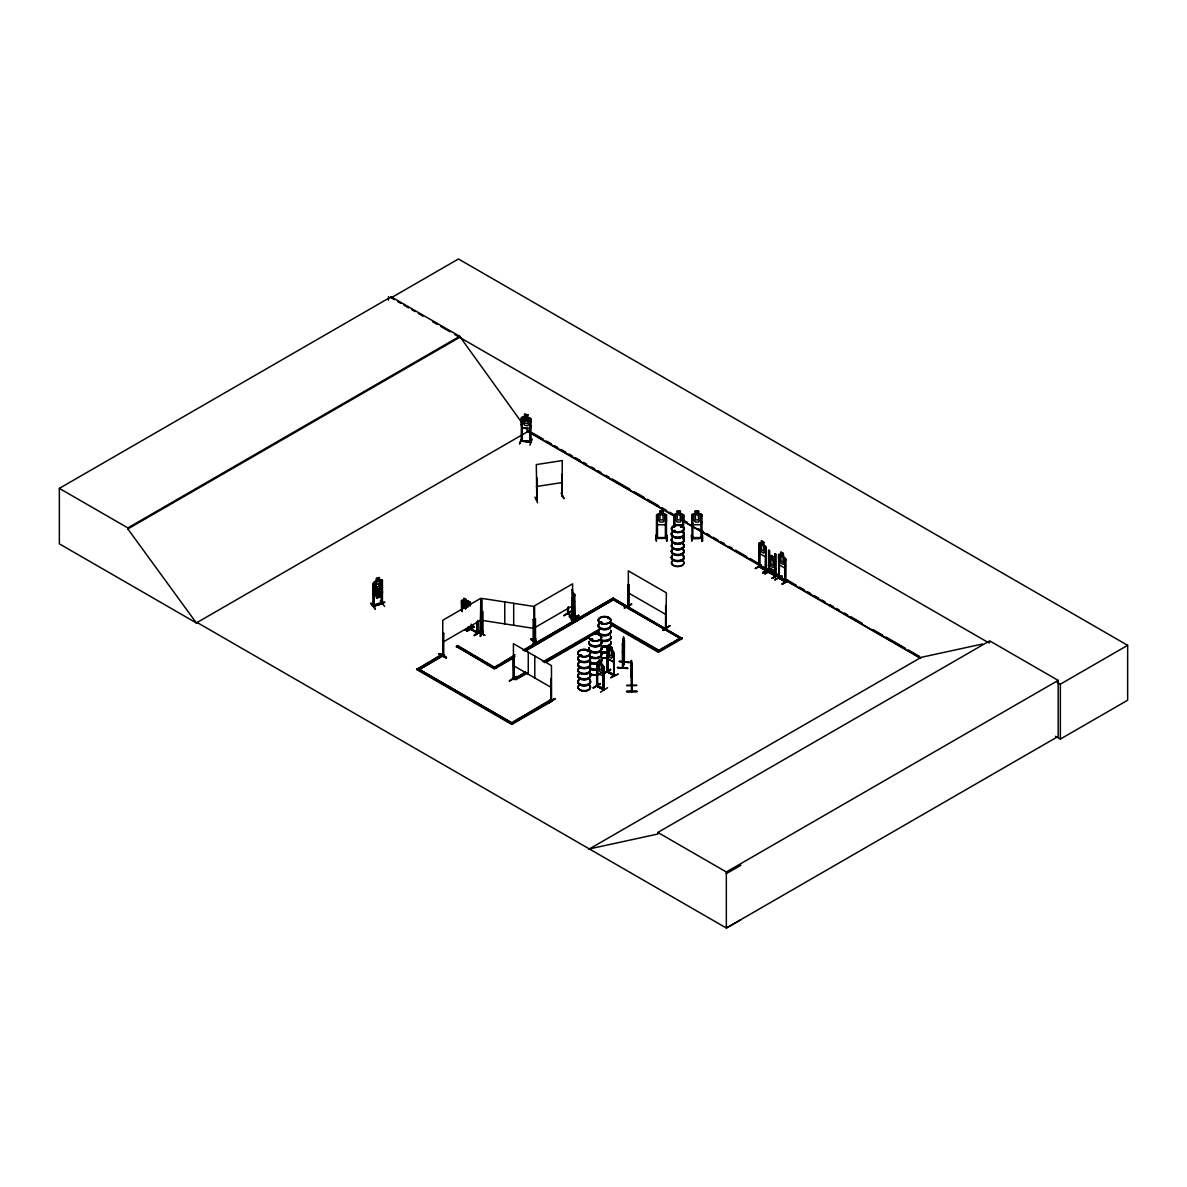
<?xml version="1.0" encoding="UTF-8"?>
<svg xmlns="http://www.w3.org/2000/svg" width="1187" height="1187" viewBox="0 0 1187 1187"><rect width="100%" height="100%" fill="white"/><g stroke="black" fill="none" stroke-linecap="round" stroke-linejoin="round"><path stroke-width="1.5" d="M631.439 671.293L631.395 668.34M631.514 675.151L631.499 677.258L631.618 675.151M631.439 662.168L631.514 691.457M631.484 672.035L631.439 673.489L631.484 669.498M623.071 666.515L624.139 661.248M624.496 662.168L622.893 667.717M617.566 667.628C648.651 669.854 596.616 665.581 627.522 668.563M373.92 605.963C401.251 597.877 368.296 604.658 374.142 606.231L374.068 584.034L373.237 584.256L373.297 606.423L373.445 582.787L373.653 595.132M382.273 603.248L381.25 603.233L382.125 602.966M622.863 666.96L622.463 667.791L622.374 644.155L623.828 638.176L624.303 662.717L624.466 640.179M622.463 644.185L623.427 640.505L622.923 647.316M631.959 690.359L631.974 691.576L631.825 663.845M632.063 691.517L631.929 685.062M561.866 495.083L562.015 496.196L562.282 460.571L536.301 464.592L536.85 500.068L536.479 499.341M562.282 473.91L562.208 495.825M580.176 655.743L580.71 654.749M581.022 655.699L581.289 654.838M581.719 655.625L581.022 654.749M587.52 651.515L588.292 651.055M588.381 651.277L587.372 651.366M591.007 639.63C592.565 637.82 589.865 640.579 592.224 640.164M591.823 639.303L592.313 639.007M591.63 639.689L592.669 640.016L592.135 639.021M600.83 621.973C599.361 624.095 604.406 621.765 600.904 622.552M601.764 622.329L600.563 622.092M599.168 635.104L599.45 635.609M607.803 618.575L608.812 618.501M608.026 618.071L608.812 618.338L607.803 618.264M675.24 530.678L673.697 531.361M674.394 531.093L674.557 530.307M674.913 530.515L675.077 531.361M681.783 527.013L680.937 526.894L681.902 527.058M681.961 526.983L680.893 526.983M534.936 497.13L537.622 502.813M623.457 636.751L623.546 639.615L623.932 638.176M623.012 639.704L623.338 638.576M619.332 661.589L629.288 662.554L619.421 661.233M623.932 649.022L622.656 653.488L622.463 651.44M622.403 667.747L624.303 662.153M438.849 653.814C445.57 654.393 452.01 662.316 438.849 653.814L446.045 657.88M439.19 653.577L446.327 657.702M530.634 639.392C545.827 649.986 534.031 637.033 530.634 639.407M530.96 639.14L538.141 643.235M373.549 587.951L374.528 584.924L381.591 583.054L382.511 592.728L381.561 593.96L374.558 595.815L373.593 595.088L374.558 595.815M373.49 590.087L374.424 592.521L381.324 590.473L382.318 587.595M374.365 592.461L381.442 590.607L382.466 587.639M603.842 673.86L602.966 676.13L603.768 673.801M613.264 661.871L607.833 658.637L607.047 655.595L607.774 658.696L613.264 661.871L614.065 659.646M766.045 554.448L765.229 556.777L759.739 553.602L759.101 550.456L759.739 553.602M775.63 569.033L774.74 571.303L769.25 568.128L768.523 565.027L769.324 568.083L774.77 571.14M784.696 567.92L785.468 565.754L784.755 568.039L779.251 564.878L778.613 561.718M573.781 603.723L574.567 594.361L572.371 592.016M573.914 603.797L574.642 601.512M370.982 603.649L375.374 608.961L371.012 603.278M521.405 418.996L530.99 420.257L530.04 420.406L530.114 442.439L530.114 420.198L531.004 420.332M521.939 438.077L519.535 443.79L522.369 438.077M522.414 437.751L519.58 443.745M521.227 440.362C523.69 440.511 520.574 439.546 521.212 441.134M522.161 441.282L522.235 440.525M530.915 441.683L521.405 440.956M532.266 439.116L529.892 445.229M656.545 522.013L657.568 524.758L665.343 524.758L666.367 521.998M665.343 524.758L666.471 522.013L666.471 514.757M682.673 538.364L683.593 538.364L683.593 514.787C681.442 512.71 675.878 512.65 673.771 514.832L674.795 524.758L682.57 524.758L683.593 521.998M682.57 524.758L683.697 522.013L683.697 514.757M691.991 522.013L693 524.758L700.775 524.699L701.799 521.998M700.775 524.758L701.918 522.013M524.595 414.337L527.814 414.782L524.595 414.337L524.565 417.097L524.699 414.441M521.36 424.842L522.339 427.691L529.892 428.744L531.019 426.163M382.422 603.931L382.422 580.324L381.368 579.657L382.362 580.443M482.1 611.572L482.975 611.691L482.99 633.873L481.907 632.908M482.723 630.653L480.127 636.351L482.679 630.712M482.99 633.294L482.026 632.686L482.204 633.517M482.842 633.873L482.1 633.532M533.171 619.466L534.046 619.599L533.171 619.466L533.156 641.707C534.625 639.155 532.399 642.345 534.15 641.573M533.171 640.876L534.15 640.772M535.456 638.458L532.829 644.496L535.886 638.873M593.203 687.97L600.325 683.846M610.637 669.602L603.471 673.712M755.481 568.618L761.193 565.294M780.705 576.556L775.007 579.85M467.04 631.113L474.132 626.973M509.268 680.848L516.76 676.471L509.624 680.923M564.062 615.727L571.214 611.231L564.122 615.37M631.618 604.02L624.585 607.818M477.871 620.326L477.708 633.324L470.542 629.303L470.601 625.608M471.254 624.154L471.565 629.54L470.764 628.279M476.981 621.929C477.337 628.902 475.675 631.736 477.946 633.175L470.764 629.08M476.892 632.894L477.219 621.78M513.096 679.068L513.882 679.528L513.407 657.005L513.199 679.172M514.134 678.578L513.096 678.267L513.882 678.727M513.556 678.163L513.748 679.528L514.06 657.375M568.128 613.442L568.35 613.724M574.642 594.316L574.731 617.923L567.564 613.916L567.623 608.382M568.009 612.937L568.247 614.302L568.514 606.78M574.894 616.854L568.588 613.575M511.76 722.824L549.804 700.182C551.436 701.962 551.91 699.499 550.471 699.855M416.667 668.845L511.76 723.744L551.154 701.072L550.798 678.593L551.183 701.665L511.76 724.426L416.667 669.527L441.831 654.319L443.76 655.298L443.671 633.339L442.781 633.576L443.671 633.339M628.813 606.156L628.249 605.325L628.027 606.349L628.324 584.212L629.051 606.587L628.249 606.127M665.833 626.988L666.189 628.324L665.714 605.8L666.011 628.249M655.817 535.337L656.381 541.183L656.322 534.907M596.69 686.131L596.749 662.598L597.565 662.02L603.842 666.604L603.842 690.211L596.779 686.131M597.744 685.611L597.016 685.136L597.402 686.561M607.907 647.879L607.136 648.428L607.878 647.776L614.154 652.346L614.139 675.952L607.017 671.842M603.115 667.836L604.005 668.058L603.115 667.836L603.055 689.825L603.975 689.157M613.427 674.824C598.975 667.94 616.602 674.038 614.05 675.952M691.264 535.337L691.813 541.183L691.769 534.907M758.997 566.822L766.119 570.858L766.045 547.252L765.185 545.946M760.036 566.229L759.279 565.798L759.546 567.163L759.309 544.685M759.695 567.163L759.947 550.545M769.458 557.86L769.458 550.545L769.28 572.698L768.953 571.333M774.948 575.205L775.883 575.383L769.28 572.119L775.259 575.012L775.526 576.363M775.156 570.309L775.141 575.74M768.805 564.819L768.731 572.089L775.883 576.17L775.794 554.21L774.903 553.973L774.903 575.962M778.494 578.01L785.631 582.134L785.631 558.513L779.28 553.988L778.613 578.114M779.533 577.52L778.494 577.208L779.28 577.668M778.613 554.477L778.746 577.861L785.794 581.942L785.082 580.962M481.165 632.908C479.667 634.259 481.64 631.454 481.165 633.71L480.824 611.617L480.364 634.14L480.824 632.775M535.456 640.105L534.788 640.505M534.491 640.357L535.515 640.921L535.456 618.917L534.565 619.154L535.456 618.917M572.802 618.561L572.846 619.377L572.594 597.195L571.986 619.466M379.38 588.47L380.879 585.903L380.879 580.858L379.38 580.369L379.425 577.49L376.442 578.306L376.487 581.066L375.092 582.431L375.092 587.476L376.591 589.227C378.564 593.99 373.163 597.417 377.436 591.022C373.311 588.782 376.932 586.333 378.03 590.28L380.626 586.957L378.668 590.711L380.537 593.277L378.089 591.482L376.576 594.272L379.38 593.5L379.38 588.455L376.591 589.212M591.452 639.185L591.675 639.941M674.231 531.316L673.86 530.515M680.893 526.82L681.501 526.983M656.381 537.37L657.479 537.34L657.494 538.364L657.39 516.211L656.485 516.404M656.381 538.171L666.367 538.171M666.263 537.34L665.373 538.394L665.447 516.211M691.813 537.37L692.911 537.34L692.882 538.408L692.837 516.211L691.932 516.404M691.813 538.171L701.799 538.171M700.79 537.37C705.79 538.334 693.149 539.328 691.843 538.394M442.781 654.645L443.745 654.467L442.825 654.675M480.216 633.888L480.824 598.278L442.781 620.237L442.706 655.58L443.434 633.205M443.641 655.372L442.959 655.728L443.033 633.724M534.476 641.099L535.515 640.832M379.38 594.39L380.879 593.085L380.879 588.04L379.38 586.289L379.38 581.259L376.591 582.031L375.092 594.672L376.591 595.162L376.531 598.04L379.528 597.224L379.528 594.524L379.528 597.224M674.809 531.227L674.142 531.509M591.556 639.392L592.669 639.229M581.66 655.521L580.22 655.625M373.252 606.186L382.273 603.753L373.504 606.409M465.556 608.812L465.556 603.382C467.337 601.156 471.788 608.649 470.304 602.373L467.975 601.023L470.304 602.373M759.087 566.852L759.012 543.26L759.843 542.682L766.119 547.252L766.119 554.507M768.612 557.742L770.867 558.172M461.58 611.231L461.535 600.503L463.894 600.889M666.471 537.563L656.381 537.563M683.697 537.563L682.792 537.592M700.894 537.37L700.998 538.423L700.894 516.211M701.903 537.563L691.813 537.563M375.255 608.946L371.041 603.248M461.535 600.503L461.817 611.082M462.292 599.969L467.856 603.055L466.328 602.18L466.328 599.48L463.894 598.189L462.796 606.29M466.254 599.524L466.179 602.269L467.352 603.842M462.233 602.447L461.58 602.076L462.233 611.602M480.898 633.532L481.076 611.765M465.304 629.659C487.694 617.566 450.556 638.829 472.396 625.549M465.319 630.045L472.441 625.95M465.645 630.267L472.738 626.113M467.099 631.232L474.192 626.632L467.099 630.772M477.144 632.152L471.328 629.11L477.708 632.523M474.385 635.312C495.929 621.409 460.052 645.431 481.373 630.712M474.325 634.897L481.418 630.787M572.297 589.36L573.395 598.723M574.656 594.361L572.223 592.105M574.864 617.67L573.914 617.507L574.241 595.414L574.968 617.789L567.787 613.694M574.894 595.785L574.004 595.548M572.846 597.328L571.956 597.565M563.721 615.608L571.214 611.231M575.235 620.564L569.597 616.899M628.116 606.379L628.976 584.583M574.167 616.75L568.009 613.738M571.303 619.926C593.5 605.963 556.658 628.976 578.781 615.994M578.41 615.341L571.318 619.48M578.752 615.934L571.704 620.133M576.778 620.994L569.211 616.676L575.042 620.297M624.184 608.026L631.677 604.124L624.54 607.833M509.564 680.952L516.701 676.486M662.836 630.282L669.898 625.757L663.177 630.52M662.821 629.896L669.883 625.727M550.59 700.775L551.54 700.938L551.451 665.625L513.407 643.666L513.556 678.964M550.56 700.701L551.451 700.909M554.952 698.52L547.86 703.119L554.997 698.579M547.949 703.119L554.997 698.891L548.26 703.327M197.22 622.537L196.448 622.997L59.35 543.839L59.35 488.376L391.176 296.795L459.681 336.336L521.657 422.409M391.176 296.795L391.176 297.818L458.464 258.974L1127.65 645.327L1127.65 700.226L1060.362 739.071L1055.555 736.281M59.35 488.376L127.855 527.918L459.681 336.336M740.866 919.747L726.34 928.026L197.131 622.492L196.345 622.938L127.855 528.942L459.681 337.36M196.345 622.938L528.957 430.911M465.556 603.382L465.63 608.857M442.781 642.197L480.824 620.237M513.288 658.117L494.43 669.008L456.401 646.366L457.781 645.565L495.825 668.207L475.215 656.307M416.667 669.527L429.145 662.316M432.32 660.491L441.831 655.001L443.211 655.803L443.434 654.363M456.401 647.049L457.781 645.565M443.211 655.12L419.441 669.527L443.211 655.803M534.565 627.76L572.594 605.8M515.069 654.809L494.43 667.406L499.193 664.661M523.007 650.224L613.293 598.1L682.243 638.576L658.473 652.301L611.127 624.97M502.368 662.821L513.481 656.411M524.595 649.986L613.293 598.1M456.401 646.366L494.43 668.326L514.876 656.515M524.402 651.025L613.293 599.702L525.989 650.788M526.924 673.355L515.826 679.765L514.446 678.964L525.544 671.872M542.978 661.797L598.441 629.778M514.446 678.964L520.781 675.299M544.551 661.574L598.441 630.46M514.446 678.267L515.826 679.068L526.924 672.673M544.358 662.598L598.248 631.499M545.946 662.376L588.737 637.671M595.073 634.006L598.248 632.181M761.431 540.901L763.775 542.251L761.431 540.901L760.273 549.047L761.431 551.881L763.627 553.142L764.784 551.658L763.775 542.251M759.012 543.26L759.309 566.644L766.372 570.68L765.645 548.349L765.392 570.532L765.645 555.664M766.283 548.72L765.392 548.483M775.541 576.303L768.568 572.282L768.568 550.323L769.458 550.545M607.789 647.82L609.539 648.829L609.539 646.129M607.047 648.354L607.121 671.946M607.329 649.779L607.981 650.15M611.809 647.345L612.818 656.752L611.646 658.236L609.465 656.975L608.293 654.141L609.465 645.98L611.809 647.345L611.735 650.09L613.249 650.966M770.942 555.427L773.286 556.777L774.295 561.139L774.295 566.184L773.123 567.668L770.942 566.407L769.769 563.573L769.769 558.528L770.942 558.305L771.031 555.561L770.942 558.305M769.354 557.207L774.77 560.427M774.903 553.973L775.794 554.21M780.957 552.163L783.286 553.513L780.957 552.163L779.785 560.309L780.957 563.142L783.138 564.404L784.31 562.92L783.286 553.513M759.354 565.843L759.769 566.407M761.238 564.982L755.14 568.499L761.238 565.442M599.168 662.939L599.079 660.284L601.497 661.589L602.521 671.011L601.349 672.495L599.168 671.234L597.996 668.4L599.168 660.239M779.206 556.466L778.568 556.095L779.28 578.47L778.806 577.06M613.827 675.403L613.679 653.443L614.317 675.744M774.799 560.353L775.541 561.822L773.286 559.478L773.286 556.777L770.942 555.605M614.317 653.814L613.427 653.577M597.417 664.542L596.779 664.171L597.506 686.546L597.669 671.723M601.423 661.634L599.079 660.284M601.423 664.334L603.011 665.165M765.57 569.686C749.353 561.57 771.001 571.496 765.437 569.715M768.775 569.76L762.677 572.846L768.39 569.107M768.419 569.167L762.707 572.431M784.904 559.76L785.794 559.982L784.904 559.76L784.904 581.793L785.156 566.926M762.677 572.846L768.479 569.552M596.749 669.854L597.462 672.955L603.041 676.086M603.842 666.604L603.619 690.166C607.225 688.267 587.862 682.317 603.293 689.039M768.864 571.333L769.28 571.897M770.749 570.472L764.651 573.989L772.129 569.968M513.348 721.904L546.628 702.689M603.174 673.593L610.697 669.245L603.575 673.83M778.286 575.25L772.173 578.336L777.93 574.656M772.173 578.336L777.93 574.953M777.989 575.042L772.203 577.891M780.764 576.244L774.651 579.775L782.188 575.888M779.191 578.47L779.458 563.647M597.076 685.181L597.506 685.745M613.783 675.418L613.679 662.583M610.697 677.48L618.234 674.038L610.756 677.851M593.263 688.074L600.399 683.504L593.263 687.614M660.254 649.675L671.338 643.28M674.513 641.44L679.261 638.695M611.127 624.288L658.473 651.618L682.243 637.894M784.83 581.096L779.28 577.891L785.868 581.185M788.287 581.037L782.188 584.123L787.901 580.369M787.945 580.428L782.203 583.663M782.188 584.123L787.99 580.829M607.581 687.688L600.488 692.199M588.574 849.388L921.186 657.346L982.465 644.022M589.345 848.928L657.85 834.031L657.85 832.443L989.676 640.861L1058.181 680.403L1058.181 736.444L726.34 928.026L726.34 871.985L1058.181 680.403M989.676 642.449L988.905 642.909L454.903 334.6M1057.187 682.332L1060.362 684.172L1127.65 645.327M726.34 873.587L740.866 865.308M663.162 513.867L663.162 511.107L659.853 511.167L659.957 513.956L658.31 514.861L658.31 519.906L659.957 522.057L663.058 522.057L664.705 519.906L664.705 514.861L663.058 513.956L663.058 511.196M698.609 513.867L698.609 511.107L695.3 511.107L695.404 513.956L693.742 514.861L693.742 519.906L695.404 522.057L698.49 522.057L700.152 519.906L700.152 514.861L698.49 513.956L698.49 511.196M536.791 500.053L536.836 478.064M572.446 618.353L571.882 619.569M535.203 618.783L535.278 640.698M581.17 655.372L580.191 655.076M381.428 603.946L381.353 582.045L382.318 582.001L381.502 582.223M530.248 441.312L522.31 440.718L531.019 442.499L531.019 418.907L529.892 417.794L522.428 416.874M572.49 619.169L572.594 583.841L534.565 605.8L534.788 641.306L534.803 619.288M374.217 584.212L373.237 584.256M379.38 597.106L376.591 597.862L376.531 595.34M483.079 630.712L480.676 636.425M574.167 617.329L574.241 595.414M765.57 569.463L766.016 570.873M607.254 671.694L614.317 675.774M596.957 685.952L596.898 662.643M603.411 689.647L603.367 673.177M561.303 493.065L563.973 498.733L561.332 493.109M536.301 486.551L562.282 482.53M623.427 639.6L622.923 649.467L622.641 648.25M381.62 604.183L381.353 593.025M477.5 631.454L485.008 635.416L477.426 631.098M574.597 617.893L574.389 616.572M468.583 628.086C469.592 625.786 467.96 629.184 467.99 626.944M468.583 627.285L468.553 628.042M470.957 629.14L470.853 625.46M471.194 629.644L471.491 625.831M665.714 605.8L665.506 627.968M775.497 576.318L775.541 554.344M607.329 670.937L608.056 672.154L607.729 650.298M607.329 671.738L607.329 655.269M597.031 685.997L603.975 689.959M631.499 686.338L631.41 660.491L631.603 666.337M631.469 665.106L631.484 666.99M631.499 672.762L631.499 677.258L631.425 671.456M636.692 685.255L626.617 685.329M626.602 685.656L636.692 685.552M631.885 685.863L631.618 691.517M636.84 691.561C605.37 691.235 658.696 690.953 626.766 691.917M536.717 499.801L536.747 477.871M659.957 511.256L663.058 511.256M677.198 511.256L680.285 511.256M695.404 511.256L698.49 511.256M701.799 514.861L700.701 513.897L693.045 513.808L691.991 514.832L691.962 538.394M665.447 516.404L666.367 516.211M673.712 516.211L674.631 516.404M683.593 516.404L682.673 516.211L682.673 527.384M700.894 516.404L701.799 516.211M682.792 537.31L683.489 537.31M657.494 537.8L665.343 537.8M692.941 537.8L700.79 537.8M682.673 538.171L683.593 538.171M656.515 538.394L666.471 538.364L666.367 514.787C664.201 512.71 658.637 512.65 656.545 514.832L656.411 538.394M666.471 534.892L666.56 541.109M683.771 534.936L683.786 541.109M701.992 541.109L701.918 514.757M382.214 603.738L382.169 581.823M530.797 442.528L521.316 441.149L521.36 417.601L524.699 417.141L523.066 417.869L523.066 422.913L524.684 425.302L527.681 425.732L529.283 423.804L529.283 418.759L527.681 417.631L527.814 414.782M533.987 641.811L533.957 606.453L482.011 598.411L482.085 633.799L482.886 633.858M572.208 619.673L572.223 593.01M622.908 638.636L622.804 667.821L622.923 642.271M619.347 661.426L629.377 662.227M380.211 600.756L384.558 606.349M531.004 441.49L530.055 441.579M527.711 417.572L530.886 418.981M529.847 428.581L522.458 427.528L521.494 424.783M482.011 620.371L533.957 628.413M567.846 613.679L567.861 608.248M701.932 534.892L702.051 541.124M684.216 535.292L684.261 541.183M666.975 535.292L667.02 541.183M628.62 605.86L628.116 605.578M628.472 606.171L628.324 570.873L666.367 592.832L665.862 627.76M568.158 614.228L568.276 606.928M477.604 633.324L477.634 622.3M768.924 572.164L768.597 571.54M785.527 582.134L785.557 558.513M607.581 672.257L607.981 655.639M466.179 603.174L463.969 601.913L463.969 606.958L466.179 608.219M391.176 297.818L394.366 299.658M397.556 301.498L400.746 303.338M403.921 305.178L408.699 307.937M411.889 309.777L415.079 311.617M418.269 313.457L423.047 316.217M432.602 321.736L437.38 324.496M440.57 326.336L450.125 331.841M532.162 432.751L543.364 439.22M546.569 441.074L551.376 443.849M554.566 445.689L557.771 447.544M560.976 449.383L565.784 452.158M568.988 454.013L572.179 455.867M575.383 457.707L580.191 460.482M583.396 462.337L586.586 464.176M591.393 466.951L594.598 468.806M597.803 470.645L600.993 472.5M605.8 475.275L609.005 477.115M612.21 478.969L629.822 489.133M634.615 491.908L644.229 497.457M647.419 499.297L658.637 505.766M661.827 507.621L666.634 510.395M669.839 512.235L673.044 514.09M684.246 520.559L687.451 522.414M698.653 528.883L703.461 531.657M706.666 533.497L709.856 535.352M713.061 537.192L717.868 539.966M721.073 541.821L724.263 543.661M729.07 546.435L732.275 548.29M735.48 550.13L746.682 556.599M749.887 558.454L759.487 564.003M770.689 570.472L781.907 576.941M786.699 579.716L796.314 585.265M799.504 587.105L804.311 589.88M807.516 591.734L810.721 593.574M813.926 595.429L818.718 598.203M821.923 600.043L825.128 601.898M829.921 604.673L833.126 606.512M836.331 608.367L839.535 610.207M844.343 612.982L847.533 614.836M850.738 616.676L861.94 623.16M873.157 629.629L882.757 635.164M885.962 637.018L905.177 648.102M908.367 649.957L919.584 656.426M675.462 516.39L528.185 431.356L526.004 428.373M683.46 521.004L920.4 657.806M527.132 431.207L673.296 515.588M682.926 521.152L774.473 574.018M779.295 576.793L920.637 658.399M628.324 592.832L666.367 614.792M616.439 600.592L666.708 629.614M669.854 631.439L682.243 638.576M615.682 626.009L610.919 622.567L658.473 650.016L657.079 651.515L680.848 637.79M618.842 627.834L656.886 649.793M597.491 662.064L599.242 663.073M468.049 604.762L470.23 606.023M513.407 665.625L551.451 687.585M460.957 648.072L472.055 654.482M551.183 701.665L549.804 700.182M419.649 669.646L511.567 722.705M657.85 832.443L726.34 871.985M701.918 514.817L700.745 513.867M381.591 583.054L382.422 585.532M379.469 580.25L381.413 579.716L374.439 581.645L373.49 582.847L376.487 581.066L376.487 578.366M467.826 604.836L467.084 604.317L468.064 607.032M629.036 605.711L629.051 606.587M462.351 610.815L461.624 607.699L462.262 610.86M631.41 660.491L631.529 663.34M631.425 669.29L631.454 671.07M1060.362 684.172L1060.362 739.071M775.156 553.839L775.156 561.154M769.458 565.19L769.28 572.698M768.805 550.174L768.805 559.329M702.467 541.183L702.452 535.307L702.422 541.124M695.3 511.107L695.3 513.867M692.095 514.802L692.095 522.057M674.631 516.211L674.631 527.191M673.771 514.772L673.712 527.191M659.853 511.107L659.853 513.867M624.006 638.532L623.947 662.687M571.822 589.642L571.822 590.532M550.798 678.593L550.798 700.567M534.788 656.01L534.788 677.97M528.26 652.242L528.26 674.201M522.295 419.115L522.31 441.282M521.494 417.587L521.464 424.842M513.689 603.322L513.689 625.282M513.14 723.625L418.061 668.726M504.757 601.943L504.757 623.902M470.23 602.417L470.156 605.162M468.049 601.156L466.877 607.447M467.975 601.023L467.975 603.901M388.49 296.587L388.49 300.222M127.855 527.918L127.855 528.942M683.252 538.483A6.38 3.68 0 0 1 677.718 544.017A6.38 3.68 0 0 1 672.198 538.483M683.163 538.868A6.276 3.62 0 0 1 677.718 544.299A6.276 3.62 0 0 1 672.287 538.868M683.148 543.587A6.261 3.62 0 0 1 677.718 549.017A6.261 3.62 0 0 1 672.302 543.587M683.178 543.943A6.306 3.635 0 0 1 677.718 549.388A6.306 3.635 0 0 1 672.257 543.943M683.252 532.429A6.38 3.68 0 0 1 677.718 537.948A6.38 3.68 0 0 1 672.198 532.429M683.163 537.845A6.276 3.62 0 0 1 677.718 543.29A6.276 3.62 0 0 1 672.287 537.845M683.163 532.8A6.291 3.635 0 0 1 677.718 538.26A6.291 3.635 0 0 1 672.272 532.8M683.252 538.171A6.38 3.68 0 0 1 677.718 543.705A6.38 3.68 0 0 1 672.198 538.171M683.252 532.117A6.38 3.68 0 0 1 677.718 537.637A6.38 3.68 0 0 1 672.198 532.117M683.163 531.791A6.276 3.62 0 0 1 677.718 537.236A6.276 3.62 0 0 1 672.287 531.791M683.252 555.753A6.38 3.68 0 0 1 677.718 561.288A6.38 3.68 0 0 1 672.198 555.753M683.163 556.139A6.276 3.62 0 0 1 677.718 561.57A6.276 3.62 0 0 1 672.287 556.139M683.148 560.857A6.261 3.62 0 0 1 677.718 566.288A6.261 3.62 0 0 1 672.302 560.857M683.148 544.492A6.261 3.62 0 0 1 677.718 549.922A6.261 3.62 0 0 1 672.302 544.492M683.178 561.214A6.306 3.635 0 0 1 677.718 566.659A6.306 3.635 0 0 1 672.257 561.214M683.178 544.195A6.306 3.635 0 0 1 677.718 549.655A6.306 3.635 0 0 1 672.257 544.195M683.252 549.7A6.38 3.68 0 0 1 677.718 555.219A6.38 3.68 0 0 1 672.198 549.7M683.163 555.115A6.276 3.62 0 0 1 677.718 560.561A6.276 3.62 0 0 1 672.287 555.115M683.163 550.085A6.276 3.62 0 0 1 677.718 555.516A6.276 3.62 0 0 1 672.287 550.085M683.252 555.442A6.38 3.68 0 0 1 677.718 560.976A6.38 3.68 0 0 1 672.198 555.442M683.252 549.388A6.38 3.68 0 0 1 677.718 554.908A6.38 3.68 0 0 1 672.198 549.388M683.163 549.062A6.276 3.62 0 0 1 677.718 554.507A6.276 3.62 0 0 1 672.287 549.062M589.731 662.865A6.38 3.68 0 0 1 584.197 668.4A6.38 3.68 0 0 1 578.677 662.865M589.657 663.251A6.291 3.635 0 0 1 584.197 668.696A6.291 3.635 0 0 1 578.752 663.251M589.627 667.969A6.261 3.62 0 0 1 584.197 673.4A6.261 3.62 0 0 1 578.781 667.969M589.657 668.37A6.306 3.635 0 0 1 584.197 673.83A6.306 3.635 0 0 1 578.737 668.37M589.731 656.812A6.38 3.68 0 0 1 584.197 662.331A6.38 3.68 0 0 1 578.677 656.812M589.642 662.242A6.276 3.62 0 0 1 584.197 667.673A6.276 3.62 0 0 1 578.766 662.242M589.657 657.183A6.291 3.635 0 0 1 584.197 662.643A6.291 3.635 0 0 1 578.752 657.183M589.731 662.554A6.38 3.68 0 0 1 584.197 668.088A6.38 3.68 0 0 1 578.677 662.554M589.731 656.5A6.38 3.68 0 0 1 584.197 662.02A6.38 3.68 0 0 1 578.677 656.5M589.642 656.174A6.276 3.62 0 0 1 584.197 661.619A6.276 3.62 0 0 1 578.766 656.174M589.731 680.136A6.38 3.68 0 0 1 584.197 685.671A6.38 3.68 0 0 1 578.677 680.136M589.657 680.522A6.291 3.635 0 0 1 584.197 685.967A6.291 3.635 0 0 1 578.752 680.522M589.627 685.24A6.261 3.62 0 0 1 584.197 690.671A6.261 3.62 0 0 1 578.781 685.24M589.627 668.875A6.261 3.62 0 0 1 584.197 674.305A6.261 3.62 0 0 1 578.781 668.875M578.737 685.596A6.306 3.635 0 0 0 584.197 691.042A6.306 3.635 0 0 0 589.657 685.596A6.276 3.62 0 0 1 584.197 691.042A6.276 3.62 0 0 1 578.766 685.611M589.657 668.563A6.306 3.635 0 0 1 584.197 674.023A6.306 3.635 0 0 1 578.737 668.563M589.731 674.082A6.38 3.68 0 0 1 584.197 679.602A6.38 3.68 0 0 1 578.677 674.082M589.642 679.513A6.276 3.62 0 0 1 584.197 684.944A6.276 3.62 0 0 1 578.766 679.513M589.657 674.453A6.291 3.635 0 0 1 584.197 679.914A6.291 3.635 0 0 1 578.752 674.453M589.731 679.825A6.38 3.68 0 0 1 584.197 685.359A6.38 3.68 0 0 1 578.677 679.825M589.731 673.771A6.38 3.68 0 0 1 584.197 679.29A6.38 3.68 0 0 1 578.677 673.771M589.642 673.444A6.276 3.62 0 0 1 584.197 678.89A6.276 3.62 0 0 1 578.766 673.444M601.379 642.345A6.276 3.62 0 0 1 595.31 646.9A6.276 3.62 0 0 1 589.242 642.345M601.379 641.321A6.276 3.62 0 0 1 595.31 645.891A6.276 3.62 0 0 1 589.242 641.321M601.394 648.399A6.291 3.635 0 0 1 597.714 652.687A6.291 3.635 0 0 1 589.865 651.159M589.227 650.283A6.291 3.635 0 0 1 589.227 648.399M601.468 648.028A6.38 3.68 0 0 1 595.31 652.672A6.38 3.68 0 0 1 589.153 648.028M601.468 647.716A6.38 3.68 0 0 1 595.31 652.36A6.38 3.68 0 0 1 589.153 647.716M601.379 647.39A6.276 3.62 0 0 1 595.31 651.945A6.276 3.62 0 0 1 589.242 647.39M601.468 641.974A6.38 3.68 0 0 1 595.31 646.603A6.38 3.68 0 0 1 589.153 641.974M601.468 641.663A6.38 3.68 0 0 1 595.31 646.292A6.38 3.68 0 0 1 589.153 641.663M601.364 653.117A6.261 3.62 0 0 1 596.927 657.553A6.261 3.62 0 0 1 589.256 655.001A6.306 3.635 0 0 0 596.942 657.717A6.306 3.635 0 0 0 601.394 653.265M596.942 670.106A6.276 3.62 0 0 1 589.242 667.539M599.732 673.89A6.247 3.606 0 0 1 589.271 672.272M600.77 673.296A6.306 3.635 0 0 1 594.494 675.091A6.306 3.635 0 0 1 589.227 672.421M601.379 658.592A6.276 3.62 0 0 1 596.942 663.029A6.276 3.62 0 0 1 589.242 660.476M596.942 669.097A6.276 3.62 0 0 1 589.242 666.53M601.379 664.661A6.276 3.62 0 0 1 601.586 665.595M596.942 664.052A6.276 3.62 0 0 1 589.242 661.485M601.379 659.616A6.276 3.62 0 0 1 601.379 661.485M601.394 653.725A6.306 3.635 0 0 1 596.942 658.177A6.306 3.635 0 0 1 589.227 655.61M596.957 669.498A6.38 3.68 0 0 1 589.791 667.791M596.957 669.809A6.38 3.68 0 0 1 589.791 668.103M601.468 659.245A6.38 3.68 0 0 1 600.83 662.034M596.957 663.756A6.38 3.68 0 0 1 589.791 662.034M601.468 658.933A6.38 3.68 0 0 1 600.83 661.723M599.821 662.494A6.38 3.68 0 0 1 598.5 663.073M596.957 663.444A6.38 3.68 0 0 1 589.791 661.723M601.364 654.037A6.261 3.62 0 0 1 597.714 658.325A6.261 3.62 0 0 1 589.88 656.782M600.741 673.504A6.276 3.62 0 0 1 594.494 675.284A6.276 3.62 0 0 1 589.242 672.628M610.741 630.89A6.38 3.68 0 0 1 603.753 635.505A6.38 3.68 0 0 1 599.064 630M610.652 631.261A6.291 3.635 0 0 1 603.768 635.802A6.291 3.635 0 0 1 599.138 630.386M610.741 624.837A6.38 3.68 0 0 1 603.753 629.436A6.38 3.68 0 0 1 599.064 623.947M610.652 630.252A6.276 3.62 0 0 1 603.768 634.778A6.276 3.62 0 0 1 599.138 629.377M610.652 625.208A6.291 3.635 0 0 1 603.768 629.748A6.291 3.635 0 0 1 599.138 624.317M610.741 630.579A6.38 3.68 0 0 1 603.753 635.193A6.38 3.68 0 0 1 599.064 629.689M610.741 624.525A6.38 3.68 0 0 1 603.753 629.125A6.38 3.68 0 0 1 599.064 623.635M610.652 624.184A6.291 3.635 0 0 1 603.768 628.724A6.291 3.635 0 0 1 599.138 623.309M610.622 635.995A6.247 3.606 0 0 1 608.382 639.793A6.306 3.635 0 0 1 601.438 640.208M601.453 640.06A6.247 3.606 0 0 0 608.382 639.793A6.306 3.635 0 0 0 610.667 636.128M610.667 636.588A6.306 3.635 0 0 1 608.412 640.416A6.306 3.635 0 0 1 601.438 640.683M610.741 647.85A6.38 3.68 0 0 1 610.741 649.764M607.774 651.989A6.38 3.68 0 0 1 601.394 651.989M610.652 642.464A6.291 3.635 0 0 1 608.412 646.292A6.291 3.635 0 0 1 601.438 646.559M610.652 647.523A6.276 3.62 0 0 1 610.652 649.393M607.714 651.589A6.276 3.62 0 0 1 601.438 651.589M610.652 648.532A6.291 3.635 0 0 1 610.652 650.417M607.729 652.613A6.291 3.635 0 0 1 601.438 652.613M607.714 657.331A6.247 3.606 0 0 1 601.453 657.331M610.741 648.161A6.38 3.68 0 0 1 610.741 650.075M607.774 652.301A6.38 3.68 0 0 1 601.394 652.301M610.741 641.796A6.38 3.68 0 0 1 608.471 645.669A6.38 3.68 0 0 1 601.394 645.936M610.652 641.455A6.291 3.635 0 0 1 608.412 645.283A6.291 3.635 0 0 1 601.438 645.535M610.652 636.9A6.276 3.62 0 0 1 608.412 640.713A6.276 3.62 0 0 1 601.438 640.965M610.741 642.108A6.38 3.68 0 0 1 608.471 645.98A6.38 3.68 0 0 1 601.394 646.247M607.729 657.702A6.306 3.635 0 0 1 601.438 657.702M624.006 645.773L623.947 649.066L624.006 645.773M681.932 519.906L680.285 522.057L677.198 522.057L675.537 519.906L675.537 514.861L677.198 513.956L677.08 511.107L680.388 511.107L680.285 513.956L681.932 514.861L681.932 519.906M378.876 578.247L377.08 579.642L378.876 578.247M379.38 586.289L376.591 587.061L379.38 586.304M378.876 595.889L377.08 597.284L378.876 595.889M662.494 511.701L660.521 511.701L660.521 512.606L662.494 512.606L662.494 511.701M679.736 511.701L677.747 511.701L677.747 512.606L679.736 512.606L679.736 511.701M697.941 511.701L695.953 511.701L695.953 512.606L697.941 512.606L697.941 511.701M663.058 514.861L659.957 514.861L659.957 519.906L663.058 519.906L663.058 514.861M680.285 514.861L677.198 514.861L677.198 519.906L680.285 519.906L680.285 514.861M698.49 514.861L695.404 514.861L695.404 519.906L698.49 519.906L698.49 514.861M527.147 415.302L525.218 415.02L525.218 415.925L527.147 416.207L527.147 415.302M527.681 418.521L524.684 418.106L524.684 423.136L527.681 423.566L527.681 418.521M530.99 421.519L521.36 420.153L530.99 421.533M465.779 599.791L464.369 598.99L465.779 600.696L465.779 599.791M763.226 542.563L761.831 541.747L763.226 543.468L763.226 542.563M782.737 553.825L781.343 553.023L782.737 554.73L782.737 553.825M763.627 545.946L761.431 544.685L761.431 549.729L763.627 550.976L763.627 545.946M783.138 557.207L780.957 555.946L780.957 560.991L783.138 562.252L783.138 557.207M772.737 557.089L771.342 556.273L772.737 557.994L772.737 557.089M773.123 560.472L770.942 559.211L770.942 564.24L773.123 565.502L773.123 560.472M679.468 637.894L611.913 598.901L679.468 637.894M611.26 647.657L609.866 646.841L611.26 648.547L611.26 647.657M611.646 651.025L609.465 649.764L609.465 654.809L611.646 656.07L611.646 651.025M600.963 661.901L599.554 661.1L600.963 662.806L600.963 661.901M601.349 665.284L599.168 664.023L599.168 669.067L601.349 670.329L601.349 665.284M469.844 602.64L468.435 601.824L469.844 603.545L469.844 602.64M674.587 531.657A6.261 3.62 0 0 0 683.979 528.527A6.261 3.62 0 0 0 674.587 525.396A6.261 3.62 0 0 0 674.587 531.657M674.587 532.162A6.261 3.62 0 0 0 683.979 529.031A6.261 3.62 0 0 0 674.587 525.9A6.261 3.62 0 0 0 674.587 532.162M674.572 531.895A6.306 3.635 0 0 0 684.024 528.734A6.306 3.635 0 0 0 674.572 525.589A6.306 3.635 0 0 0 674.572 531.895M581.051 656.07A6.306 3.635 0 0 0 590.503 652.924A6.306 3.635 0 0 0 581.051 649.779A6.306 3.635 0 0 0 581.051 656.07M581.066 656.545A6.261 3.62 0 0 0 590.473 653.414A6.261 3.62 0 0 0 581.066 650.283A6.261 3.62 0 0 0 581.066 656.545M581.051 656.263A6.306 3.635 0 0 0 590.503 653.117A6.306 3.635 0 0 0 581.051 649.957A6.306 3.635 0 0 0 581.051 656.263M592.165 640.342A6.306 3.635 0 0 0 601.616 637.196A6.306 3.635 0 0 0 592.165 634.051A6.306 3.635 0 0 0 592.165 640.342M592.179 640.846A6.261 3.62 0 0 0 601.572 637.716A6.261 3.62 0 0 0 592.179 634.57A6.261 3.62 0 0 0 592.179 640.846M592.165 640.55A6.306 3.635 0 0 0 601.616 637.404A6.306 3.635 0 0 0 592.165 634.244A6.306 3.635 0 0 0 592.165 640.55M601.438 623.175A6.291 3.635 0 0 0 610.875 620.029A6.291 3.635 0 0 0 601.438 616.884A6.291 3.635 0 0 0 601.438 623.175M601.453 623.709A6.261 3.62 0 0 0 610.845 620.578A6.261 3.62 0 0 0 601.453 617.433A6.261 3.62 0 0 0 601.453 623.709M601.438 623.412A6.306 3.635 0 0 0 610.89 620.267A6.306 3.635 0 0 0 601.438 617.106A6.306 3.635 0 0 0 601.438 623.412"/></g></svg>
